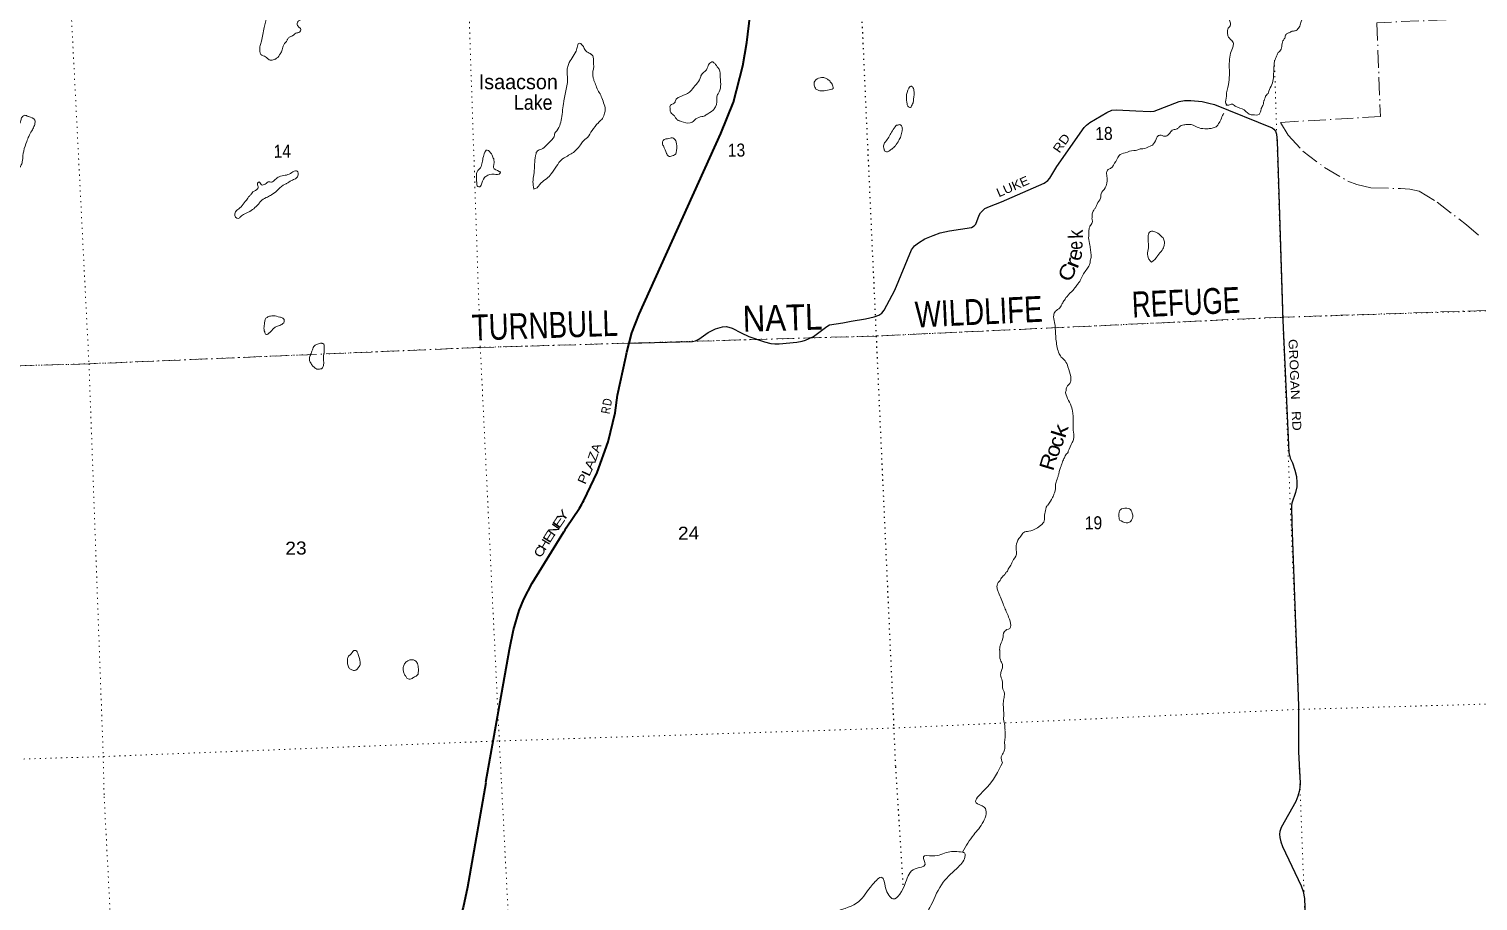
# Model space of a CAD drawing. Header units: feet. Extents: x 745759 to 1002271, y -170898 to 32007.
# Drawn here: x 844289 to 863891, y -31473 to -19680 of the extents above; entities that cross this region are included whole.
import ezdxf
from ezdxf.enums import TextEntityAlignment as Align

# ---------------------------------------------------------------- set-up
doc = ezdxf.new("R2010")
doc.units = ezdxf.units.FT
doc.header["$LTSCALE"] = 48
doc.linetypes.add('DOT_DASHED', pattern=[7.7, 5, -1.2, 0.3, -1.2])
doc.linetypes.add('DOTTED', pattern=[1.5, 0.3, -1.2])
for name, color, linetype, lineweight in [('26', 7, 'Continuous', 40), ('29', 7, 'Continuous', 25), ('39', 7, 'Continuous', 13), ('44', 7, 'DOT_DASHED', 13), ('6', 7, 'DOTTED', 25), ('7', 7, 'DOTTED', 13)]:
    doc.layers.add(name, color=color, linetype=linetype, lineweight=lineweight)
for name, color, linetype in [('27', 7, 'Continuous'), ('30', 7, 'Continuous'), ('41', 7, 'Continuous')]:
    doc.layers.add(name, color=color, linetype=linetype)

msp = doc.modelspace()

# ---------------------------------------------------------------- linework, layer by layer
at = {"layer": '26'}
for points in [[(850470.57, -29867.47), (850788.94, -28071.15), (850841.05, -27804.66), (850920.72, -27545.08), (850983.09, -27390.02), (851096.36, -27174.7), (851524.87, -26478.37), (851540.18, -26453.48), (851557.01, -26428.37), (851735.22, -26162.4), (851768.55, -26104.68), (851783.05, -26079.58), (851794.96, -26054.68), (851974.51, -25679.38), (852123.13, -25261.25), (852219.11, -24872.18), (852251.63, -24631.19), (852361.08, -24119.68), (852374.95, -24050.82), (852446.1, -23788.34), (852544.29, -23534.74), (853647.73, -21092.99), (853817.71, -20670.22), (853945.04, -20176.93), (853998.29, -19861.84), (854988.86, -11665.67)], [(850469.26, -29874.86), (850222.47, -31283.22), (850162.73, -31561.77), (849739.76, -32969.51), (849705.02, -33118.98), (849685.28, -33280.1), (849673.94, -33798.67), (849687.26, -34078.54), (849700.58, -34189.6), (849730.76, -34302.38), (849858.18, -34629.96), (850176.45, -35363.23), (850304.41, -35704.9), (850364.32, -35888.84), (850426.48, -36186.49), (850466.39, -36458.48), (850493.08, -36657.38), (850499.31, -36842.21), (850493.08, -37017.22), (850258.77, -40317.09), (850217.43, -40611.07), (850217.78, -40609.59)]]:
    msp.add_lwpolyline(points, dxfattribs=at)
at = {"layer": '29'}
for points in [[(852407.98, -23928.96), (853265.68, -23905.32), (853305.9, -23895.86), (853348.48, -23876.92), (853476.83, -23786.5), (853577.95, -23737.28), (853670.21, -23706.52), (853726.26, -23704.37), (853800.32, -23727.82), (853921.57, -23789.84), (854025.07, -23839.06), (854240.34, -23912.43), (854325.51, -23933.73), (854380.05, -23939.11), (854436.7, -23938.46), (854675.63, -23914.8), (854748.97, -23900.6), (854793.26, -23889.12), (854900.38, -23839.06), (855080.17, -23701.79), (855118.04, -23682.96), (855296.35, -23652.63), (855409, -23633.16), (855602.99, -23597.66), (855721.27, -23571.62), (855785.15, -23550.32), (855824.22, -23521.74), (855858.48, -23484.05), (856003.55, -23212.89), (856225.16, -22665.15), (856266.11, -22613.53), (856319.79, -22570.48), (856407.32, -22516.04), (856518.5, -22471.07), (856615.82, -22438.84), (856740.88, -22409.54), (857040.45, -22362.52), (857076.81, -22343.27), (857095.74, -22319.6), (857142.98, -22199.77), (857161.98, -22165.76), (857180.9, -22144.46), (857221.2, -22109.74), (857280.26, -22080.56), (857444.24, -22018.23), (858023.32, -21763.89), (858070.4, -21730.28), (858098.79, -21699.51), (858192.76, -21541.43), (858563.76, -21013.6), (858595.59, -20980.02), (858640.54, -20946.88), (858868.43, -20807.93), (858938.61, -20778.84), (859000.33, -20772.7), (859260.28, -20788.5), (859454.33, -20797.78), (859507.81, -20790.56), (859847.03, -20662.87), (859918.71, -20648.46), (860007.9, -20648.67), (860156.94, -20662.87), (860251.55, -20682.54), (860324.9, -20703.11), (861107.95, -21017.88), (861129.24, -21034.45), (861150.53, -21062.85), (861164.73, -21100.72), (861171.82, -21195.39), (861249.08, -23619.84), (861330.34, -25408.23), (861350.35, -25482.72), (861380.02, -25547.88), (861414.86, -25647.47), (861434.43, -25732.48), (861441.53, -25815.32), (861439.16, -25872.12), (861422.48, -25949.82), (861372.92, -26092.23), (861368.19, -26122.99), (861372.92, -26369.14), (861460.46, -28835.32), (861464.37, -29457.28)], [(861464.37, -29457.28), (861483.22, -29877.1), (861479.08, -29939.28), (861469.41, -29993.18), (861454.21, -30053.99), (861426.56, -30125.68), (861226.82, -30478.34), (861209.75, -30530.79), (861205.6, -30569.49), (861208.92, -30612.2), (861223.56, -30673.14), (861246.83, -30733.83), (861498.31, -31269.01), (861524.65, -31343.44), (861541.8, -31440.88), (861684.17, -35107.72)]]:
    msp.add_lwpolyline(points, dxfattribs=at)
at = {"layer": '39'}
msp.add_line((860487, -20706.05), (860484.79, -20713.51), dxfattribs=at)
for points in [[(861073.4, -18417.49), (861076.9, -18373.17), (861103.94, -18276.19), (861126.27, -18120.91), (861168.84, -17973.42), (861193.22, -17822.14), (861203.05, -17801.89), (861265.62, -17813.12), (861267.86, -17831.21), (861291.23, -17933.55), (861317.77, -17963.39), (861352.34, -17991.1), (861421.22, -18024.4), (861536.78, -18087.27), (861653.94, -18115.89), (861662, -18115.78), (861708.25, -18109.13), (861740.27, -18092.6), (861754.42, -18096.44), (861756.63, -18112.51), (861755.33, -18172.9), (861739.91, -18231.48), (861724.54, -18294.08), (861725.26, -18354.45), (861722.21, -18437.01), (861702.67, -18487.59), (861633.79, -18623.36), (861620.36, -18679.9), (861583.04, -18760.9), (861557.3, -18797.47), (861513.44, -18836.3), (861489.73, -18874.86), (861487.84, -18884.95), (861448.96, -19004.22), (861425.99, -19105.16), (861430.59, -19153.4), (861496.61, -19285.36), (861519.2, -19321.28), (861522.46, -19425.9), (861521.3, -19498.37), (861500.08, -19577.15), (861478.69, -19641.84), (861443.02, -19690.62), (861419.02, -19705.03), (861372.77, -19711.69), (861334.75, -19732.32), (861328.72, -19734.42), (861294.71, -19752.98), (861275.19, -19805.58), (861251.45, -19842.12), (861208.8, -19981.56), (861200.81, -19987.71), (861165.25, -20046.54), (861139.86, -20113.3), (861132.38, -20161.71), (861122.4, -20338.96), (861101.34, -20431.82), (861060.11, -20520.93), (861050.39, -20551.25), (861028.51, -20573.68), (860997.17, -20648.57), (860993.26, -20658.69), (860985.71, -20701.05), (860958.18, -20757.77), (860948.62, -20800.16), (860928.88, -20834.65), (860842.36, -20841.84), (860820.21, -20842.13), (860726.75, -20774.95), (860607.29, -20722.2), (860558.62, -20694.68), (860520.53, -20709.28), (860496.36, -20709.6), (860480.01, -20689.69), (860486.9, -20590.97), (860486.79, -20582.93), (860513.2, -20431.62), (860527.82, -20306.64), (860526.94, -20232.19), (860544.43, -20008.54), (860577.54, -19913.51), (860578.95, -19863.17), (860558.5, -19837.28), (860507.37, -19771.54), (860502.72, -19719.27), (860504.28, -19681.02), (860536, -19638.32), (860539.43, -19587.96), (860506.01, -19487.77), (860509.49, -19441.44), (860509.42, -19435.39), (860529.87, -19292.22), (860541.05, -19215.59), (860570.44, -19146.76), (860633.59, -19037.24), (860643.31, -19006.91), (860664.65, -18938.2)], [(847546.64, -19329.38), (847560.22, -19286.93), (847607.55, -19201.76), (847677.48, -19154.53), (847691.08, -19112.08), (847698.95, -19097.89), (847751.15, -19083.1), (847795.62, -19096.58), (847809.9, -19110.49), (847838.76, -19166.45), (847859.12, -19184.29), (847901.6, -19199.82), (847911.86, -19215.78), (847912.61, -19278.17), (847903.22, -19334.65), (847903.29, -19340.69), (847915.83, -19378.76), (847966.62, -19414.31), (847980.95, -19434.24), (847998.3, -19536.65), (847954.25, -19559.39), (847922.4, -19590.01), (847918.8, -19626.28), (847943.35, -19658.16), (847967.93, -19692.04), (847952.15, -19720.43), (847897.98, -19737.26), (847856.07, -19770.02), (847810.01, -19792.79), (847784.2, -19823.33), (847780.26, -19831.42), (847736.7, -19894.41), (847713.36, -19963.15), (847689.79, -20013.79), (847638.18, -20076.88), (847604.14, -20093.44), (847549.83, -20100.2), (847511.26, -20074.56), (847488.86, -20054.74), (847426.07, -20025.39), (847413.53, -19987.32), (847416.54, -19902.74), (847431.98, -19846.18), (847470.04, -19660.5), (847504.55, -19515.12), (847506.44, -19505.03), (847511.79, -19446.59), (847535.04, -19369.79), (847546.64, -19329.38)], [(851117.68, -21841.51), (851106.48, -21747.07), (851117.41, -21650.31), (851136.87, -21424.63), (851144.4, -21380.25), (851165.95, -21329.65), (851220.03, -21304.77), (851287.9, -21253.54), (851343.62, -21196.44), (851399.02, -21113.18), (851398.85, -21099.09), (851412.68, -21076.77), (851468.01, -20987.46), (851493.04, -20890.52), (851522.52, -20660.68), (851524.41, -20650.59), (851560.54, -20470.98), (851573.58, -20382.24), (851568.18, -20267.6), (851569.62, -20219.27), (851587.01, -20158.65), (851638.32, -20069.41), (851689.6, -19978.15), (851708.94, -19911.47), (851718.65, -19881.15), (851736.68, -19872.86), (851765.07, -19888.57), (851793.77, -19930.46), (851824.6, -19982.37), (851879.36, -20013.84), (851887.48, -20019.77), (851899.64, -20025.65), (851922.27, -20065.6), (851925.04, -20127.96), (851927.84, -20194.33), (851918.47, -20252.83), (851919.46, -20335.34), (851932.03, -20375.42), (851994.21, -20523.53), (852031.28, -20591.46), (852062.55, -20679.6), (852083.75, -20767.87), (852076.29, -20818.28), (852046.92, -20889.13), (851999.2, -20940.08), (851991.24, -20948.23), (851905.89, -21054.04), (851842.53, -21145.46), (851778.79, -21204.69), (851737.19, -21263.61), (851669.59, -21336.97), (851537.6, -21417.24), (851495.65, -21445.99), (851426.23, -21535.48), (851350.95, -21641.14), (851293.27, -21702.3), (851217.44, -21761.68), (851183.69, -21802.39), (851161.82, -21826.83), (851115.75, -21847.57)], [(853564.89, -20144.32), (853611.86, -20205.96), (853624.17, -20223.91), (853639.56, -20332.39), (853645.1, -20459.11), (853615.97, -20550.07), (853596.24, -20584.55), (853594.8, -20632.88), (853558.05, -20760.17), (853544.15, -20776.45), (853448.25, -20842.15), (853416.25, -20860.69), (853392.12, -20865.04), (853309.92, -20896.33), (853259, -20941.05), (853234.01, -20949.68), (853112.94, -20931.18), (853072.47, -20915.61), (853039.92, -20887.88), (853019.39, -20855.95), (852970.5, -20810.31), (852961.92, -20766.15), (852967.29, -20709.73), (853029.26, -20670.65), (853031.16, -20660.56), (853142.95, -20576.54), (853242.95, -20516.84), (853264.76, -20488.36), (853375.59, -20323.85), (853378, -20312.05), (853395.3, -20287.36), (853464.88, -20209.95), (853476.55, -20175.57), (853512.29, -20132.82), (853538.38, -20124.43), (853546.52, -20132.37), (853560.75, -20142.24)], [(854934.44, -20492.6), (854911.8, -20440.12), (854909.48, -20413.99), (854919.18, -20383.66), (854991.18, -20340.44), (855029.4, -20335.9), (855073.87, -20349.39), (855110.41, -20373.05), (855145.15, -20414.85), (855167.97, -20470.91), (855166.15, -20487.03), (855138.11, -20499.49), (855047.65, -20514.78), (854985.21, -20515.62), (854944.72, -20498.05), (854934.58, -20492.15), (854932.54, -20490.16)], [(856167.65, -20693), (856158.45, -20596.52), (856191.31, -20481.35), (856209.17, -20458.97), (856227.25, -20454.71), (856239.43, -20462.59), (856260.12, -20508.61), (856255.51, -20629.43), (856248.06, -20679.86), (856222.5, -20732.53), (856220.56, -20738.59), (856188.27, -20732.98), (856167.65, -20693)], [(843737.04, -21618.81), (843738.54, -21576.52), (843763.98, -21513.79), (843795.57, -21461.03), (843865.35, -21401.72), (843900.83, -21336.84), (843942.57, -21289.98), (844004.24, -21226.77), (844029.99, -21190.18), (844035.72, -21163.95), (844081.09, -21084.84), (844126.71, -21025.85), (844162.26, -20967.01), (844181.62, -20902.35), (844201.33, -20865.84), (844231.32, -20847.33), (844277.83, -20862.81), (844283.9, -20864.73), (844367.05, -20911.92), (844371.41, -20940.04), (844356.03, -21000.63), (844326.52, -21059.39), (844285.1, -21132.41), (844259.74, -21201.18), (844216.99, -21330.57), (844200.38, -21457.59), (844185, -21518.18), (844155.25, -21556.81), (844133.26, -21571.2), (844105.1, -21573.6), (844095.05, -21575.74), (843990.68, -21607.34), (843942.52, -21622.07), (843882.16, -21626.91), (843769.57, -21644.54), (843745.34, -21638.83), (843737.04, -21618.81)], [(855856.73, -21307), (855848.29, -21274.92), (855863.73, -21218.35), (855875.64, -21204.11), (855958.72, -21076.19), (856004.17, -21003.13), (856026.08, -20982.71), (856040.15, -20980.51), (856058.21, -20974.23), (856080.41, -20977.96), (856100.93, -21009.88), (856101.48, -21056.17), (856082.23, -21130.9), (856054.73, -21189.63), (856009.23, -21258.67), (855963.42, -21301.55), (855957.42, -21305.65), (855903.46, -21340.6), (855875.24, -21338.96), (855860.89, -21319.02), (855856.73, -21307)], [(860451.19, -20820.35), (860433.56, -20849.31), (860404.26, -20926.18), (860374.58, -20970.86), (860366.72, -20987.06), (860320.71, -21013.84), (860266.48, -21026.65), (860218.17, -21029.29), (860119.35, -21018.54), (860012.06, -20973.68), (859963.7, -20972.32), (859909.38, -20977.07), (859847.28, -21006.08), (859819.38, -21030.6), (859767.16, -21043.37), (859743.18, -21059.8), (859737.21, -21065.91), (859703.48, -21108.63), (859657.43, -21131.39), (859635.24, -21129.67), (859596.82, -21116.09), (859558.7, -21128.68), (859535.01, -21169.24), (859485.62, -21250.42), (859457.57, -21262.86), (859355.29, -21300.46), (859321.06, -21300.91), (859276.97, -21319.62), (859240.74, -21322.12), (859232.69, -21322.23), (859118.25, -21353.95), (859034.13, -21393.31), (859018.31, -21417.67), (858959.13, -21523.12), (858929.35, -21559.75), (858885.32, -21582.47), (858865.65, -21622.99), (858874.52, -21691.31), (858863.57, -21786.04), (858845.96, -21830.56), (858792.5, -21907.75), (858783.18, -21970.27), (858737.77, -22047.36), (858720.14, -22089.86), (858698, -22122.05), (858676.72, -22164.9), (858670, -22195.05), (858671.31, -22217.31), (858667.59, -22243.52), (858676.15, -22285.67), (858646.56, -22338.39), (858632, -22375.05), (858627.19, -22403.06), (858625.89, -22463.46), (858622.34, -22503.76), (858639.65, -22604.16), (858648.55, -22674.48), (858657.65, -22747.51), (858652.62, -22787.59), (858648.65, -22803.47), (858638.62, -22855.76), (858633, -22870.05), (858619.03, -22902.31), (858599.2, -22928.73), (858518.21, -23062.66), (858496.54, -23103.2), (858462.05, -23144.93), (858444, -23171.05), (858421.17, -23200.81), (858406, -23219.05), (858385.35, -23237.51), (858354, -23272.05), (858343.58, -23282.35), (858327.05, -23300.76), (858317.13, -23312.68), (858305.71, -23333.02), (858272.26, -23381.92), (858266.34, -23392.07), (858234.81, -23450.85), (858172.93, -23497.97), (858151.38, -23548.58), (858162.64, -23649.06), (858176.62, -23807.86), (858198.92, -23988.7), (858226.1, -24072.87), (858265.03, -24128.71), (858303.75, -24166.42), (858343.02, -24250.42), (858380.82, -24380.74), (858383.44, -24431.02), (858381.54, -24441.11), (858360, -24485.05), (858343.97, -24499.98), (858324.24, -24534.46), (858314.74, -24582.89), (858308.9, -24599.07)], [(852928.43, -21167.12), (852962.53, -21154.59), (852992.71, -21152.17), (853021.13, -21169.9), (853037.5, -21191.83), (853050.16, -21239.96), (853054.57, -21272.1), (853047.21, -21330.56), (853031.66, -21377.07), (853005.62, -21389.49), (852949.4, -21404.33), (852916.77, -21370.56), (852914.68, -21364.55), (852871.17, -21262.48), (852858.43, -21208.31), (852868.24, -21186.04), (852902.26, -21167.47), (852928.43, -21167.12)], [(850347.23, -21755.26), (850342.72, -21715.07), (850342.07, -21660.72), (850349.53, -21610.31), (850395.22, -21557.36), (850418.54, -21486.61), (850467.01, -21328.97), (850474.95, -21318.8), (850503.21, -21324.46), (850552.32, -21388.21), (850575.07, -21438.22), (850581.5, -21470.33), (850577.93, -21508.62), (850572.44, -21554.99), (850647.58, -21606.3), (850655.68, -21610.22), (850667.82, -21614.09), (850663.95, -21628.23), (850581.58, -21645.43), (850469.12, -21673.11), (850451.18, -21689.45), (850404.08, -21792.73), (850386.2, -21813.09), (850361.98, -21809.4), (850347.23, -21755.26)], [(847441.18, -21790.3), (847497.33, -21769.42), (847525.28, -21748.92), (847569.61, -21750.33), (847617.56, -21717.49), (847673.48, -21678.49), (847755.83, -21659.27), (847826.03, -21634.18), (847894.07, -21597.03), (847916.27, -21600.76), (847927.16, -21669.04), (847895.37, -21705.7), (847839.25, -21728.59), (847773.3, -21771.75), (847765.29, -21775.87), (847725.24, -21794.53), (847645.5, -21864.03), (847569.67, -21923.42), (847515.63, -21952.33), (847439.59, -21993.6), (847405.81, -22032.29), (847274.25, -22146.78), (847162.17, -22206.65), (847144.24, -22223), (847132.33, -22237.24), (847100.1, -22237.68), (847077.03, -22161.5), (847084.92, -22147.31), (847142.76, -22100.24), (847200.35, -22031.03), (847210.28, -22018.82), (847233, -21993.05), (847269.75, -21939.53), (847297.61, -21910.98), (847317.43, -21884.55), (847383.34, -21837.37), (847387.05, -21811.15), (847380.47, -21766.96), (847402.41, -21748.56), (847441.18, -21790.3), (847443.19, -21790.28)], [(859474.22, -22832.51), (859451.83, -22812.68), (859429.17, -22770.72), (859424.12, -22684.24), (859431.66, -22641.87), (859428.31, -22529.21), (859429.65, -22472.84), (859459.22, -22418.11), (859493.43, -22415.63), (859541.95, -22431.09), (859607.04, -22484.56), (859629.46, -22506.4), (859648.23, -22560.49), (859644.75, -22606.83), (859619.31, -22669.56), (859557.77, -22744.85), (859551.85, -22754.99), (859474.22, -22832.51)], [(847477.06, -23776.3), (847468.63, -23744.22), (847473.83, -23673.7), (847495.01, -23592.91), (847526.97, -23570.34), (847555.06, -23561.91), (847597.3, -23557.31), (847680.12, -23576.33), (847704.33, -23580.03), (847738.91, -23607.74), (847741.28, -23637.9), (847695.49, -23682.79), (847637.33, -23703.7), (847601.34, -23726.33), (847541.66, -23787.51), (847535.66, -23791.61), (847499.63, -23810.21), (847483.35, -23796.34), (847477.06, -23776.3)], [(848099.08, -24081.9), (848122.52, -24021.21), (848154.04, -23962.42), (848190.05, -23941.8), (848248.33, -23930.96), (848264.49, -23934.77), (848276.67, -23942.65), (848283.21, -23984.83), (848279.98, -24051.29), (848272.43, -24093.66), (848275.58, -24188.21), (848268.18, -24242.65), (848244.4, -24275.17), (848220.28, -24279.52), (848194.12, -24281.89), (848149.51, -24256.32), (848118.96, -24228.55), (848104.55, -24202.58), (848100.45, -24196.6), (848083.78, -24150.53), (848093.2, -24096.07), (848099.08, -24081.9)], [(858308.9, -24599.07), (858350.42, -24703.17), (858397.96, -24805.18), (858404.48, -24845.34), (858416.27, -24990.09), (858412.94, -25048.5), (858421.36, -25158.93), (858413.41, -25250.25), (858401.5, -25270.1), (858348.53, -25391.5), (858344.63, -25401.62), (858306.22, -25452.73), (858300.26, -25470.6), (858288.35, -25490.45), (858265.83, -25549.59), (858256.07, -25575.88), (858250.63, -25593.68), (858242.69, -25611.55), (858224.91, -25664.85), (858220.85, -25688.97), (858208.94, -25730.66), (858183.13, -25810.07), (858177.18, -25833.89), (858173.35, -25903.03), (858161.84, -25951.49), (858147, -25988.05), (858136.41, -26014.21), (858069.16, -26117.75), (858047.45, -26154.27), (858045, -26174.05), (858034.04, -26212.82), (858026.49, -26255.18), (858023.4, -26333.71), (858005, -26365.05), (857983.71, -26384.56), (857951.81, -26411.15), (857921.84, -26431.67), (857813.55, -26471.36), (857745.27, -26488.38), (857706, -26537.05), (857697, -26552.05), (857679.8, -26571.77), (857644.73, -26670.85), (857643.15, -26707.1), (857646.05, -26781.53), (857592.84, -26880.86), (857562, -26944.05), (857555.42, -26951.79), (857531.78, -26996.4), (857524, -27012.05), (857509.99, -27026.87), (857500, -27040.05), (857488.2, -27057.35), (857469, -27075.05), (857428.68, -27132.62), (857424, -27143.05), (857412.78, -27150.94), (857383.42, -27221.77), (857394.15, -27277.98), (857412.8, -27322.01), (857481.3, -27492.15), (857541.39, -27634.25), (857513, -27802.05), (857506, -27803.05), (857510, -27808.05), (857507.23, -27809.8), (857466.07, -27904.93), (857433.01, -28004), (857419.7, -28070.59), (857419.82, -28080.64), (857420.57, -28143.02), (857437.73, -28231.35), (857450.05, -28251.31), (857451.16, -28343.88), (857433.63, -28394.42), (857434.09, -28432.65), (857459.21, -28512.82), (857460.1, -28587.27), (857483.18, -28665.45), (857475.98, -28738), (857468.87, -28816.58), (857474.74, -28971.47), (857473.25, -29015.76), (857488.33, -29098.08), (857492, -29159.05), (857492, -29178.05), (857494.16, -29248.94), (857486.94, -29319.47), (857489.89, -29397.92), (857476.47, -29454.45), (857441.03, -29523.35), (857456.75, -29602.24)], [(859042.4, -26322.1), (859031.54, -26255.84), (859035.13, -26219.56), (859052.8, -26181.08), (859139.18, -26161.82), (859177.53, -26169.35), (859214.47, -26227.23), (859219.13, -26279.49), (859207.43, -26311.84), (859175.67, -26350.51), (859129.41, -26357.17), (859042.4, -26322.1)], [(848596.35, -28267.44), (848599.51, -28194.94), (848619.15, -28152.42), (848635.13, -28142.14), (848684.82, -28087.14), (848708.94, -28082.78), (848741.83, -28138.69), (848769.24, -28240.96), (848767.64, -28275.2), (848755.89, -28303.54), (848692.06, -28354.7), (848647.61, -28343.23), (848617.1, -28317.48), (848596.35, -28267.44)], [(849350.5, -28341.83), (849352.16, -28311.62), (849369.73, -28265.09), (849401.56, -28232.46), (849423.55, -28218.08), (849491.96, -28213.13), (849520.36, -28228.85), (849536.68, -28246.75), (849555.62, -28314.91), (849560.06, -28349.07), (849554.36, -28377.33), (849552.66, -28403.51), (849524.77, -28430.05), (849480.76, -28454.79), (849460.77, -28467.13), (849432.62, -28471.54), (849408.39, -28465.83), (849385.85, -28433.93), (849381.75, -28427.95), (849359.1, -28385.99), (849350.5, -28341.83)], [(857456.75, -29602.23), (857211.72, -29973.75), (857101.14, -30143.22), (857212.31, -30205.56), (857199.39, -30399.58), (857068.91, -30575.86), (856916.45, -30811.42)], [(856916.45, -30811.42), (856720.91, -30810.73), (856511.23, -30862.98), (856388.75, -30875.66), (856410.7, -30977.64), (856275.86, -31037.16), (856147.76, -31223.42), (855976.59, -31443.56), (855876.28, -31294.13), (855826.67, -31152.86), (855701.23, -31248.31), (855514.33, -31479.12), (855177.04, -31622.87), (854819.59, -31874.22), (854908.55, -31989.81), (854934.72, -32258.97), (854920.43, -32578.03), (854972.19, -33209.1), (855009.29, -33879.02), (854884.59, -34480.45), (854792.76, -35044.36), (854978.51, -35484.91), (855234.74, -35761.52), (855279.25, -36036.03), (855246.54, -36347.73), (855096.98, -36552.94), (854924.18, -36567.52), (854733.81, -36381.16), (854434.86, -36094.05), (854097.74, -36026.12), (853608.17, -35978.03), (853354.07, -36082.36), (853230.27, -36167.66), (853143.96, -36231.39), (853072.93, -36542.51), (853033.06, -36824.24), (853087.57, -36880.65), (853339.85, -36673.58), (853578.83, -36596.03), (853701.61, -36591.4), (853776.06, -36534.17), (853887.83, -36612.61), (854096.92, -36544.25), (854357.54, -36560.64), (854665.83, -36665.96), (854992.26, -36879.45), (855148.31, -36956.22), (855221.1, -36800.27), (855442.9, -36640.71), (855520.38, -36448.29), (855542.48, -36068.45), (855515.23, -35662.25), (855437, -35294.26), (855508.9, -34898.43), (855643.38, -34613.14), (855861.26, -34294.47), (855967.39, -33951.79), (856022.92, -33387.24), (855954.78, -32857.59), (856077.78, -32318.72), (856232.17, -32081.06), (856373.32, -31920.52), (856403.09, -31746.02), (856489.88, -31533.09), (856657.44, -31216.31), (856861.42, -31011.06), (856952.4, -30856.44), (856943.77, -30822.41), (856917.87, -30809.23)]]:
    msp.add_spline(points, degree=3, dxfattribs=at)
at = {"layer": '44'}
for points in [[(866442.55, -18015.19), (863782.15, -18130.72), (863828.03, -19539.71), (862523.13, -19595.14), (862569.68, -20863.8), (861219.31, -20943), (861322.68, -21117.29), (861520.05, -21331.97), (861814.06, -21552.86), (862130.69, -21736.79), (862252.48, -21781.73), (862439.62, -21828.84), (862843.68, -21838.99), (862970.2, -21845.92), (863096.15, -21875.15), (863336.99, -22021.98), (863732.86, -22329.05), (863899.03, -22466.8)], [(863994.65, -23486.87), (861246.78, -23576.82), (855748.29, -23832.09), (850394.31, -23987.39), (845096.98, -24209.05), (840423.12, -24340.85)]]:
    msp.add_lwpolyline(points, dxfattribs=at)
at = {"layer": '6'}
for p, q in [((855507.52, -18502.44), (855748.29, -23832.09)), ((855748.3, -23832.07), (855987.05, -29131.09)), ((855987.06, -29131.21), (856009.22, -29657.86)), ((856009.22, -29657.86), (856111.96, -31285.74))]:
    msp.add_line(p, q, dxfattribs=at)
at = {"layer": '7'}
for p, q in [((850214.41, -18650.03), (850381.4, -23611.95)), ((861135.52, -20100.15), (861246.94, -23581.72)), ((861249.3, -23579.02), (866624.19, -23410.5)), ((855748.29, -23832.09), (861243.61, -23579.22)), ((861246.78, -23576.82), (861464.23, -28874.95)), ((850375.54, -23987.2), (855748.29, -23832.07)), ((845100.2, -24207.63), (848101.76, -24082.3)), ((848272.92, -24075.16), (850388.26, -23986.88)), ((850393.32, -23965.96), (850394.26, -23993.91)), ((850393.78, -23981.9), (850651.26, -29309.46)), ((840423.12, -24340.85), (845100.2, -24207.63)), ((861459.26, -28881.38), (866852.02, -28729.43)), ((855984.91, -29134.36), (861461.99, -28881.32)), ((861464.48, -28877.6), (861464.37, -29451.41)), ((850649.29, -29307.87), (855984.78, -29134.34)), ((845294.8, -29519.06), (850649.16, -29307.89)), ((850651.09, -29306.18), (850679.79, -29859.56)), ((840619.7, -29664.27), (845293.21, -29519.1)), ((845292.83, -29516.95), (845305.95, -30062.93))]:
    msp.add_line(p, q, dxfattribs=at)
for points in [[(844829.88, -18845.01), (845100.2, -24207.63), (845293.21, -29519.1)], [(861464.37, -29457.28), (861651.29, -34318.81), (861888.48, -39657.72), (862099.28, -45036.48), (862249.08, -50346.98), (862424.67, -55646.43), (862702.85, -60994.43), (862711.01, -61283.14)], [(852398.98, -72008.87), (852223.3, -66652.97), (851951.1, -61357.16), (851829.11, -56035.54), (851645.44, -50627.53), (851522.56, -45336.17), (851251.69, -40022.17), (850928.04, -34698.06), (850679.79, -29859.56)], [(845305.95, -30062.93), (845549.84, -34789.8), (845819.75, -40186.5), (846060.13, -45493.59), (846247.06, -50826.88), (846460.24, -56215.63), (846644.48, -61530.88), (846820.75, -66848.45), (846981.36, -72178.7)]]:
    msp.add_lwpolyline(points, dxfattribs=at)

# ---------------------------------------------------------------- texts
at = {"layer": '27'}
for s, rotation, width, p in [('D', 79.54, 0.85, (852170.65, -24736.3)), ('R', 79.01, 0.85, (852151.65, -24845.48)), ('Z', 71.15, 1.2, (851975.27, -25476.64)), ('A', 72.482, 1.1, (852015.86, -25363.75)), ('L', 64.945, 1.4, (851892.21, -25685.05)), ('A', 65.945, 1.25, (851933.18, -25589.56)), ('P', 65.945, 1.2, (851839.22, -25788.9)), ('E', 55.086, 1.5, (851503.73, -26381.44)), ('Y', 55.461, 1.5, (851559.36, -26295.05)), ('N', 55.086, 1.35, (851436.17, -26485.87)), ('H', 58.972, 1.2, (851307.5, -26683.24)), ('E', 57.889, 1.4, (851371.47, -26579.66)), ('C', 58.972, 1.25, (851248.69, -26778.97))]:
    msp.add_text(s, height=120, rotation=rotation, dxfattribs=dict(at, width=width)).set_placement(p, align=Align.CENTER)
at = {"layer": '30'}
for s, rotation, width, p in [('RD', 54.897, 1.15, (858305.45, -21259.37)), ('LUKE', 23.712, 1.1, (857619.78, -21864.67)), ('GROGAN   RD', 272.602, 1.15, (861354.85, -24495.64))]:
    msp.add_text(s, height=120, rotation=rotation, dxfattribs=dict(at, width=width)).set_placement(p, align=Align.CENTER)
at = {"layer": '41'}
msp.add_text('Isaacson', height=200, dxfattribs=at).set_placement((850372.81, -20494.92))
at = {"layer": '41', "width": 0.9}
msp.add_text('Lake', height=200, dxfattribs=at).set_placement((850849.26, -20772.85))
at = {"layer": '41'}
for s, rotation, width, p in [('k', 92.223, 0.9, (858546.83, -22451.64)), ('e', 75.716, 1.05, (858528.4, -22753.06)), ('e', 93.023, 0.8, (858540.99, -22600.76)), ('C', 66.21, 1.2, (858424.61, -23010.7)), ('r', 68.321, 1.4, (858492.42, -22877.8)), ('k', 72.577, 1.3, (858329.1, -25142.43)), ('c', 80.452, 1.05, (858281.46, -25277.1)), ('R', 73.165, 1.15, (858172.87, -25561.45)), ('o', 73.729, 1.1, (858230.67, -25406.68))]:
    msp.add_text(s, height=200, rotation=rotation, dxfattribs=dict(at, width=width)).set_placement(p, align=Align.CENTER)
at = {"layer": '44'}
for s, rotation, width, p in [('WILDLIFE', 2.635, 0.8, (856282.37, -23717.76)), ('REFUGE', 2.635, 0.75, (859217.17, -23583.7)), ('TURNBULL', 1.89, 0.8, (850283.85, -23894.16)), ('NATL', 1.654, 0.9, (853948.68, -23775.2))]:
    msp.add_text(s, height=350, rotation=rotation, dxfattribs=dict(at, width=width)).set_placement(p)
at = {"layer": '7'}
for s, width, p in [('18', 0.9, (858714.22, -21183.77)), ('14', 0.9, (847599.01, -21423.31)), ('13', 0.9, (853743.32, -21408.65)), ('24', 1.1, (853070.12, -26588.07)), ('19', 0.9, (858572.98, -26449.09)), ('23', 1.1, (847758.2, -26790.94))]:
    msp.add_text(s, height=176, rotation=1.035, dxfattribs=dict(at, width=width)).set_placement(p)

doc.saveas('drawing.dxf')
